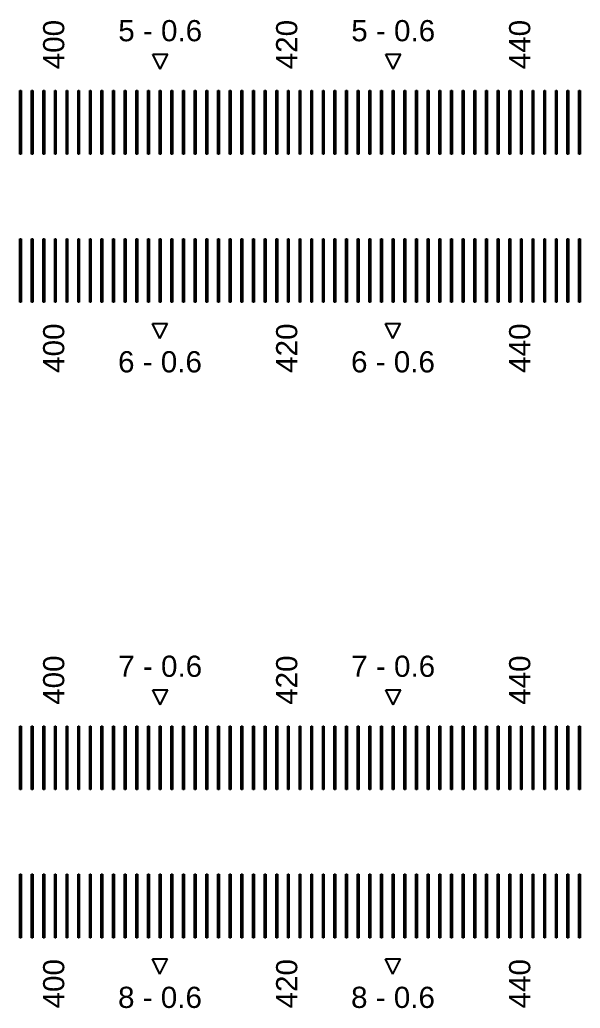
# Model space of a CAD drawing. Extents: x -24493 to 76507, y 84496 to 185496.
# Drawn here: x 29670.8 to 29935.4, y 114200.2 to 114666.7 of the extents above; entities that cross this region are included whole.
import ezdxf

# ---------------------------------------------------------------- set-up
doc = ezdxf.new("R2010")
doc.units = 13
doc.layers.add('CL - Label-1', color=120, linetype='Continuous')
doc.layers.add('CL - Label-2', color=132, linetype='Continuous')
doc.layers.add('CL - Sub-Micro', color=7, linetype='Continuous', true_color=0x47d1ff)
doc.styles.get("Standard").update_dxf_attribs({"font": 'arial.ttf'})

msp = doc.modelspace()

# ---------------------------------------------------------------- linework, layer by layer
at = {"layer": 'CL - Label-2'}
for p, q in [((29737.09, 114643.36), (29733.55, 114650.46)), ((29733.55, 114650.46), (29740.62, 114650.46)), ((29737.09, 114643.36), (29740.62, 114650.46)), ((29847.09, 114643.36), (29843.55, 114650.46)), ((29843.55, 114650.46), (29850.62, 114650.46)), ((29847.09, 114643.36), (29850.62, 114650.46)), ((29736.99, 114516.29), (29733.45, 114523.39)), ((29733.45, 114523.39), (29740.52, 114523.39)), ((29736.99, 114516.29), (29740.52, 114523.39)), ((29846.99, 114516.29), (29843.45, 114523.39)), ((29843.45, 114523.39), (29850.52, 114523.39)), ((29846.99, 114516.29), (29850.52, 114523.39)), ((29737.09, 114343.36), (29733.55, 114350.46)), ((29733.55, 114350.46), (29740.62, 114350.46)), ((29737.09, 114343.36), (29740.62, 114350.46)), ((29847.09, 114343.36), (29843.55, 114350.46)), ((29843.55, 114350.46), (29850.62, 114350.46)), ((29847.09, 114343.36), (29850.62, 114350.46)), ((29736.99, 114216.29), (29733.45, 114223.39)), ((29733.45, 114223.39), (29740.52, 114223.39)), ((29736.99, 114216.29), (29740.52, 114223.39)), ((29846.99, 114216.29), (29843.45, 114223.39)), ((29843.45, 114223.39), (29850.52, 114223.39)), ((29846.99, 114216.29), (29850.52, 114223.39))]:
    msp.add_line(p, q, dxfattribs=at)
at = {"layer": 'CL - Sub-Micro'}
for p, q in [((29670.79, 114633.36), (29671.39, 114633.36)), ((29670.79, 114603.36), (29670.79, 114633.36)), ((29671.39, 114633.36), (29671.39, 114603.36)), ((29676.29, 114633.36), (29676.89, 114633.36)), ((29676.29, 114603.36), (29676.29, 114633.36)), ((29676.89, 114633.36), (29676.89, 114603.36)), ((29681.79, 114633.36), (29682.39, 114633.36)), ((29681.79, 114603.36), (29681.79, 114633.36)), ((29682.39, 114633.36), (29682.39, 114603.36)), ((29687.29, 114633.36), (29687.89, 114633.36)), ((29687.29, 114603.36), (29687.29, 114633.36)), ((29687.89, 114633.36), (29687.89, 114603.36)), ((29692.79, 114633.36), (29693.39, 114633.36)), ((29692.79, 114603.36), (29692.79, 114633.36)), ((29693.39, 114633.36), (29693.39, 114603.36)), ((29698.29, 114633.36), (29698.89, 114633.36)), ((29698.29, 114603.36), (29698.29, 114633.36)), ((29698.89, 114633.36), (29698.89, 114603.36)), ((29703.79, 114633.36), (29704.39, 114633.36)), ((29703.79, 114603.36), (29703.79, 114633.36)), ((29704.39, 114633.36), (29704.39, 114603.36)), ((29709.29, 114633.36), (29709.89, 114633.36)), ((29709.29, 114603.36), (29709.29, 114633.36)), ((29709.89, 114633.36), (29709.89, 114603.36)), ((29714.79, 114633.36), (29715.39, 114633.36)), ((29714.79, 114603.36), (29714.79, 114633.36)), ((29715.39, 114633.36), (29715.39, 114603.36)), ((29720.29, 114633.36), (29720.89, 114633.36)), ((29720.29, 114603.36), (29720.29, 114633.36)), ((29720.89, 114633.36), (29720.89, 114603.36)), ((29725.79, 114633.36), (29726.39, 114633.36)), ((29725.79, 114603.36), (29725.79, 114633.36)), ((29726.39, 114633.36), (29726.39, 114603.36)), ((29731.29, 114633.36), (29731.89, 114633.36)), ((29731.29, 114603.36), (29731.29, 114633.36)), ((29731.89, 114633.36), (29731.89, 114603.36)), ((29736.79, 114633.36), (29737.39, 114633.36)), ((29736.79, 114603.36), (29736.79, 114633.36)), ((29737.39, 114633.36), (29737.39, 114603.36)), ((29742.29, 114633.36), (29742.89, 114633.36)), ((29742.29, 114603.36), (29742.29, 114633.36)), ((29742.89, 114633.36), (29742.89, 114603.36)), ((29747.79, 114633.36), (29748.39, 114633.36)), ((29747.79, 114603.36), (29747.79, 114633.36)), ((29748.39, 114633.36), (29748.39, 114603.36)), ((29753.29, 114633.36), (29753.89, 114633.36)), ((29753.29, 114603.36), (29753.29, 114633.36)), ((29753.89, 114633.36), (29753.89, 114603.36)), ((29758.79, 114633.36), (29759.39, 114633.36)), ((29758.79, 114603.36), (29758.79, 114633.36)), ((29759.39, 114633.36), (29759.39, 114603.36)), ((29764.29, 114633.36), (29764.89, 114633.36)), ((29764.29, 114603.36), (29764.29, 114633.36)), ((29764.89, 114633.36), (29764.89, 114603.36)), ((29769.79, 114633.36), (29770.39, 114633.36)), ((29769.79, 114603.36), (29769.79, 114633.36)), ((29770.39, 114633.36), (29770.39, 114603.36)), ((29775.29, 114633.36), (29775.89, 114633.36)), ((29775.29, 114603.36), (29775.29, 114633.36)), ((29775.89, 114633.36), (29775.89, 114603.36)), ((29780.79, 114633.36), (29781.39, 114633.36)), ((29780.79, 114603.36), (29780.79, 114633.36)), ((29781.39, 114633.36), (29781.39, 114603.36)), ((29786.29, 114633.36), (29786.89, 114633.36)), ((29786.29, 114603.36), (29786.29, 114633.36)), ((29786.89, 114633.36), (29786.89, 114603.36)), ((29791.79, 114633.36), (29792.39, 114633.36)), ((29791.79, 114603.36), (29791.79, 114633.36)), ((29792.39, 114633.36), (29792.39, 114603.36)), ((29797.29, 114633.36), (29797.89, 114633.36)), ((29797.29, 114603.36), (29797.29, 114633.36)), ((29797.89, 114633.36), (29797.89, 114603.36)), ((29802.79, 114633.36), (29803.39, 114633.36)), ((29802.79, 114603.36), (29802.79, 114633.36)), ((29803.39, 114633.36), (29803.39, 114603.36)), ((29808.29, 114633.36), (29808.89, 114633.36)), ((29808.29, 114603.36), (29808.29, 114633.36)), ((29808.89, 114633.36), (29808.89, 114603.36)), ((29813.79, 114633.36), (29814.39, 114633.36)), ((29813.79, 114603.36), (29813.79, 114633.36)), ((29814.39, 114633.36), (29814.39, 114603.36)), ((29819.29, 114633.36), (29819.89, 114633.36)), ((29819.29, 114603.36), (29819.29, 114633.36)), ((29819.89, 114633.36), (29819.89, 114603.36)), ((29824.79, 114633.36), (29825.39, 114633.36)), ((29824.79, 114603.36), (29824.79, 114633.36)), ((29825.39, 114633.36), (29825.39, 114603.36)), ((29830.29, 114633.36), (29830.89, 114633.36)), ((29830.29, 114603.36), (29830.29, 114633.36)), ((29830.89, 114633.36), (29830.89, 114603.36)), ((29835.79, 114633.36), (29836.39, 114633.36)), ((29835.79, 114603.36), (29835.79, 114633.36)), ((29836.39, 114633.36), (29836.39, 114603.36)), ((29841.29, 114633.36), (29841.89, 114633.36)), ((29841.29, 114603.36), (29841.29, 114633.36)), ((29841.89, 114633.36), (29841.89, 114603.36)), ((29846.79, 114633.36), (29847.39, 114633.36)), ((29846.79, 114603.36), (29846.79, 114633.36)), ((29847.39, 114633.36), (29847.39, 114603.36)), ((29852.29, 114633.36), (29852.89, 114633.36)), ((29852.29, 114603.36), (29852.29, 114633.36)), ((29852.89, 114633.36), (29852.89, 114603.36)), ((29857.79, 114633.36), (29858.39, 114633.36)), ((29857.79, 114603.36), (29857.79, 114633.36)), ((29858.39, 114633.36), (29858.39, 114603.36)), ((29863.29, 114633.36), (29863.89, 114633.36)), ((29863.29, 114603.36), (29863.29, 114633.36)), ((29863.89, 114633.36), (29863.89, 114603.36)), ((29868.79, 114633.36), (29869.39, 114633.36)), ((29868.79, 114603.36), (29868.79, 114633.36)), ((29869.39, 114633.36), (29869.39, 114603.36)), ((29874.29, 114633.36), (29874.89, 114633.36)), ((29874.29, 114603.36), (29874.29, 114633.36)), ((29874.89, 114633.36), (29874.89, 114603.36)), ((29879.79, 114633.36), (29880.39, 114633.36)), ((29879.79, 114603.36), (29879.79, 114633.36)), ((29880.39, 114633.36), (29880.39, 114603.36)), ((29885.29, 114633.36), (29885.89, 114633.36)), ((29885.29, 114603.36), (29885.29, 114633.36)), ((29885.89, 114633.36), (29885.89, 114603.36)), ((29890.79, 114633.36), (29891.39, 114633.36)), ((29890.79, 114603.36), (29890.79, 114633.36)), ((29891.39, 114633.36), (29891.39, 114603.36)), ((29896.29, 114633.36), (29896.89, 114633.36)), ((29896.29, 114603.36), (29896.29, 114633.36)), ((29896.89, 114633.36), (29896.89, 114603.36)), ((29901.79, 114633.36), (29902.39, 114633.36)), ((29901.79, 114603.36), (29901.79, 114633.36)), ((29902.39, 114633.36), (29902.39, 114603.36)), ((29907.29, 114633.36), (29907.89, 114633.36)), ((29907.29, 114603.36), (29907.29, 114633.36)), ((29907.89, 114633.36), (29907.89, 114603.36)), ((29912.79, 114633.36), (29913.39, 114633.36)), ((29912.79, 114603.36), (29912.79, 114633.36)), ((29913.39, 114633.36), (29913.39, 114603.36)), ((29918.29, 114633.36), (29918.89, 114633.36)), ((29918.29, 114603.36), (29918.29, 114633.36)), ((29918.89, 114633.36), (29918.89, 114603.36)), ((29923.79, 114633.36), (29924.39, 114633.36)), ((29923.79, 114603.36), (29923.79, 114633.36)), ((29924.39, 114633.36), (29924.39, 114603.36)), ((29929.29, 114633.36), (29929.89, 114633.36)), ((29929.29, 114603.36), (29929.29, 114633.36)), ((29929.89, 114633.36), (29929.89, 114603.36)), ((29934.79, 114633.36), (29935.39, 114633.36)), ((29934.79, 114603.36), (29934.79, 114633.36)), ((29935.39, 114633.36), (29935.39, 114603.36)), ((29671.39, 114603.36), (29670.79, 114603.36)), ((29676.89, 114603.36), (29676.29, 114603.36)), ((29682.39, 114603.36), (29681.79, 114603.36)), ((29687.89, 114603.36), (29687.29, 114603.36)), ((29693.39, 114603.36), (29692.79, 114603.36)), ((29698.89, 114603.36), (29698.29, 114603.36)), ((29704.39, 114603.36), (29703.79, 114603.36)), ((29709.89, 114603.36), (29709.29, 114603.36)), ((29715.39, 114603.36), (29714.79, 114603.36)), ((29720.89, 114603.36), (29720.29, 114603.36)), ((29726.39, 114603.36), (29725.79, 114603.36)), ((29731.89, 114603.36), (29731.29, 114603.36)), ((29737.39, 114603.36), (29736.79, 114603.36)), ((29742.89, 114603.36), (29742.29, 114603.36)), ((29748.39, 114603.36), (29747.79, 114603.36)), ((29753.89, 114603.36), (29753.29, 114603.36)), ((29759.39, 114603.36), (29758.79, 114603.36)), ((29764.89, 114603.36), (29764.29, 114603.36)), ((29770.39, 114603.36), (29769.79, 114603.36)), ((29775.89, 114603.36), (29775.29, 114603.36)), ((29781.39, 114603.36), (29780.79, 114603.36)), ((29786.89, 114603.36), (29786.29, 114603.36)), ((29792.39, 114603.36), (29791.79, 114603.36)), ((29797.89, 114603.36), (29797.29, 114603.36)), ((29803.39, 114603.36), (29802.79, 114603.36)), ((29808.89, 114603.36), (29808.29, 114603.36)), ((29814.39, 114603.36), (29813.79, 114603.36)), ((29819.89, 114603.36), (29819.29, 114603.36)), ((29825.39, 114603.36), (29824.79, 114603.36)), ((29830.89, 114603.36), (29830.29, 114603.36)), ((29836.39, 114603.36), (29835.79, 114603.36)), ((29841.89, 114603.36), (29841.29, 114603.36)), ((29847.39, 114603.36), (29846.79, 114603.36)), ((29852.89, 114603.36), (29852.29, 114603.36)), ((29858.39, 114603.36), (29857.79, 114603.36)), ((29863.89, 114603.36), (29863.29, 114603.36)), ((29869.39, 114603.36), (29868.79, 114603.36)), ((29874.89, 114603.36), (29874.29, 114603.36)), ((29880.39, 114603.36), (29879.79, 114603.36)), ((29885.89, 114603.36), (29885.29, 114603.36)), ((29891.39, 114603.36), (29890.79, 114603.36)), ((29896.89, 114603.36), (29896.29, 114603.36)), ((29902.39, 114603.36), (29901.79, 114603.36)), ((29907.89, 114603.36), (29907.29, 114603.36)), ((29913.39, 114603.36), (29912.79, 114603.36)), ((29918.89, 114603.36), (29918.29, 114603.36)), ((29924.39, 114603.36), (29923.79, 114603.36)), ((29929.89, 114603.36), (29929.29, 114603.36)), ((29935.39, 114603.36), (29934.79, 114603.36)), ((29670.79, 114563.36), (29671.39, 114563.36)), ((29670.79, 114533.36), (29670.79, 114563.36)), ((29671.39, 114563.36), (29671.39, 114533.36)), ((29676.29, 114563.36), (29676.89, 114563.36)), ((29676.29, 114533.36), (29676.29, 114563.36)), ((29676.89, 114563.36), (29676.89, 114533.36)), ((29681.79, 114563.36), (29682.39, 114563.36)), ((29681.79, 114533.36), (29681.79, 114563.36)), ((29682.39, 114563.36), (29682.39, 114533.36)), ((29687.29, 114563.36), (29687.89, 114563.36)), ((29687.29, 114533.36), (29687.29, 114563.36)), ((29687.89, 114563.36), (29687.89, 114533.36)), ((29692.79, 114563.36), (29693.39, 114563.36)), ((29692.79, 114533.36), (29692.79, 114563.36)), ((29693.39, 114563.36), (29693.39, 114533.36)), ((29698.29, 114563.36), (29698.89, 114563.36)), ((29698.29, 114533.36), (29698.29, 114563.36)), ((29698.89, 114563.36), (29698.89, 114533.36)), ((29703.79, 114563.36), (29704.39, 114563.36)), ((29703.79, 114533.36), (29703.79, 114563.36)), ((29704.39, 114563.36), (29704.39, 114533.36)), ((29709.29, 114563.36), (29709.89, 114563.36)), ((29709.29, 114533.36), (29709.29, 114563.36)), ((29709.89, 114563.36), (29709.89, 114533.36)), ((29714.79, 114563.36), (29715.39, 114563.36)), ((29714.79, 114533.36), (29714.79, 114563.36)), ((29715.39, 114563.36), (29715.39, 114533.36)), ((29720.29, 114563.36), (29720.89, 114563.36)), ((29720.29, 114533.36), (29720.29, 114563.36)), ((29720.89, 114563.36), (29720.89, 114533.36)), ((29725.79, 114563.36), (29726.39, 114563.36)), ((29725.79, 114533.36), (29725.79, 114563.36)), ((29726.39, 114563.36), (29726.39, 114533.36)), ((29731.29, 114563.36), (29731.89, 114563.36)), ((29731.29, 114533.36), (29731.29, 114563.36)), ((29731.89, 114563.36), (29731.89, 114533.36)), ((29736.79, 114563.36), (29737.39, 114563.36)), ((29736.79, 114533.36), (29736.79, 114563.36)), ((29737.39, 114563.36), (29737.39, 114533.36)), ((29742.29, 114563.36), (29742.89, 114563.36)), ((29742.29, 114533.36), (29742.29, 114563.36)), ((29742.89, 114563.36), (29742.89, 114533.36)), ((29747.79, 114563.36), (29748.39, 114563.36)), ((29747.79, 114533.36), (29747.79, 114563.36)), ((29748.39, 114563.36), (29748.39, 114533.36)), ((29753.29, 114563.36), (29753.89, 114563.36)), ((29753.29, 114533.36), (29753.29, 114563.36)), ((29753.89, 114563.36), (29753.89, 114533.36)), ((29758.79, 114563.36), (29759.39, 114563.36)), ((29758.79, 114533.36), (29758.79, 114563.36)), ((29759.39, 114563.36), (29759.39, 114533.36)), ((29764.29, 114563.36), (29764.89, 114563.36)), ((29764.29, 114533.36), (29764.29, 114563.36)), ((29764.89, 114563.36), (29764.89, 114533.36)), ((29769.79, 114563.36), (29770.39, 114563.36)), ((29769.79, 114533.36), (29769.79, 114563.36)), ((29770.39, 114563.36), (29770.39, 114533.36)), ((29775.29, 114563.36), (29775.89, 114563.36)), ((29775.29, 114533.36), (29775.29, 114563.36)), ((29775.89, 114563.36), (29775.89, 114533.36)), ((29780.79, 114563.36), (29781.39, 114563.36)), ((29780.79, 114533.36), (29780.79, 114563.36)), ((29781.39, 114563.36), (29781.39, 114533.36)), ((29786.29, 114563.36), (29786.89, 114563.36)), ((29786.29, 114533.36), (29786.29, 114563.36)), ((29786.89, 114563.36), (29786.89, 114533.36)), ((29791.79, 114563.36), (29792.39, 114563.36)), ((29791.79, 114533.36), (29791.79, 114563.36)), ((29792.39, 114563.36), (29792.39, 114533.36)), ((29797.29, 114563.36), (29797.89, 114563.36)), ((29797.29, 114533.36), (29797.29, 114563.36)), ((29797.89, 114563.36), (29797.89, 114533.36)), ((29802.79, 114563.36), (29803.39, 114563.36)), ((29802.79, 114533.36), (29802.79, 114563.36)), ((29803.39, 114563.36), (29803.39, 114533.36)), ((29808.29, 114563.36), (29808.89, 114563.36)), ((29808.29, 114533.36), (29808.29, 114563.36)), ((29808.89, 114563.36), (29808.89, 114533.36)), ((29813.79, 114563.36), (29814.39, 114563.36)), ((29813.79, 114533.36), (29813.79, 114563.36)), ((29814.39, 114563.36), (29814.39, 114533.36)), ((29819.29, 114563.36), (29819.89, 114563.36)), ((29819.29, 114533.36), (29819.29, 114563.36)), ((29819.89, 114563.36), (29819.89, 114533.36)), ((29824.79, 114563.36), (29825.39, 114563.36)), ((29824.79, 114533.36), (29824.79, 114563.36)), ((29825.39, 114563.36), (29825.39, 114533.36)), ((29830.29, 114563.36), (29830.89, 114563.36)), ((29830.29, 114533.36), (29830.29, 114563.36)), ((29830.89, 114563.36), (29830.89, 114533.36)), ((29835.79, 114563.36), (29836.39, 114563.36)), ((29835.79, 114533.36), (29835.79, 114563.36)), ((29836.39, 114563.36), (29836.39, 114533.36)), ((29841.29, 114563.36), (29841.89, 114563.36)), ((29841.29, 114533.36), (29841.29, 114563.36)), ((29841.89, 114563.36), (29841.89, 114533.36)), ((29846.79, 114563.36), (29847.39, 114563.36)), ((29846.79, 114533.36), (29846.79, 114563.36)), ((29847.39, 114563.36), (29847.39, 114533.36)), ((29852.29, 114563.36), (29852.89, 114563.36)), ((29852.29, 114533.36), (29852.29, 114563.36)), ((29852.89, 114563.36), (29852.89, 114533.36)), ((29857.79, 114563.36), (29858.39, 114563.36)), ((29857.79, 114533.36), (29857.79, 114563.36)), ((29858.39, 114563.36), (29858.39, 114533.36)), ((29863.29, 114563.36), (29863.89, 114563.36)), ((29863.29, 114533.36), (29863.29, 114563.36)), ((29863.89, 114563.36), (29863.89, 114533.36)), ((29868.79, 114563.36), (29869.39, 114563.36)), ((29868.79, 114533.36), (29868.79, 114563.36)), ((29869.39, 114563.36), (29869.39, 114533.36)), ((29874.29, 114563.36), (29874.89, 114563.36)), ((29874.29, 114533.36), (29874.29, 114563.36)), ((29874.89, 114563.36), (29874.89, 114533.36)), ((29879.79, 114563.36), (29880.39, 114563.36)), ((29879.79, 114533.36), (29879.79, 114563.36)), ((29880.39, 114563.36), (29880.39, 114533.36)), ((29885.29, 114563.36), (29885.89, 114563.36)), ((29885.29, 114533.36), (29885.29, 114563.36)), ((29885.89, 114563.36), (29885.89, 114533.36)), ((29890.79, 114563.36), (29891.39, 114563.36)), ((29890.79, 114533.36), (29890.79, 114563.36)), ((29891.39, 114563.36), (29891.39, 114533.36)), ((29896.29, 114563.36), (29896.89, 114563.36)), ((29896.29, 114533.36), (29896.29, 114563.36)), ((29896.89, 114563.36), (29896.89, 114533.36)), ((29901.79, 114563.36), (29902.39, 114563.36)), ((29901.79, 114533.36), (29901.79, 114563.36)), ((29902.39, 114563.36), (29902.39, 114533.36)), ((29907.29, 114563.36), (29907.89, 114563.36)), ((29907.29, 114533.36), (29907.29, 114563.36)), ((29907.89, 114563.36), (29907.89, 114533.36)), ((29912.79, 114563.36), (29913.39, 114563.36)), ((29912.79, 114533.36), (29912.79, 114563.36)), ((29913.39, 114563.36), (29913.39, 114533.36)), ((29918.29, 114563.36), (29918.89, 114563.36)), ((29918.29, 114533.36), (29918.29, 114563.36)), ((29918.89, 114563.36), (29918.89, 114533.36)), ((29923.79, 114563.36), (29924.39, 114563.36)), ((29923.79, 114533.36), (29923.79, 114563.36)), ((29924.39, 114563.36), (29924.39, 114533.36)), ((29929.29, 114563.36), (29929.89, 114563.36)), ((29929.29, 114533.36), (29929.29, 114563.36)), ((29929.89, 114563.36), (29929.89, 114533.36)), ((29934.79, 114563.36), (29935.39, 114563.36)), ((29934.79, 114533.36), (29934.79, 114563.36)), ((29935.39, 114563.36), (29935.39, 114533.36)), ((29671.39, 114533.36), (29670.79, 114533.36)), ((29676.89, 114533.36), (29676.29, 114533.36)), ((29682.39, 114533.36), (29681.79, 114533.36)), ((29687.89, 114533.36), (29687.29, 114533.36)), ((29693.39, 114533.36), (29692.79, 114533.36)), ((29698.89, 114533.36), (29698.29, 114533.36)), ((29704.39, 114533.36), (29703.79, 114533.36)), ((29709.89, 114533.36), (29709.29, 114533.36)), ((29715.39, 114533.36), (29714.79, 114533.36)), ((29720.89, 114533.36), (29720.29, 114533.36)), ((29726.39, 114533.36), (29725.79, 114533.36)), ((29731.89, 114533.36), (29731.29, 114533.36)), ((29737.39, 114533.36), (29736.79, 114533.36)), ((29742.89, 114533.36), (29742.29, 114533.36)), ((29748.39, 114533.36), (29747.79, 114533.36)), ((29753.89, 114533.36), (29753.29, 114533.36)), ((29759.39, 114533.36), (29758.79, 114533.36)), ((29764.89, 114533.36), (29764.29, 114533.36)), ((29770.39, 114533.36), (29769.79, 114533.36)), ((29775.89, 114533.36), (29775.29, 114533.36)), ((29781.39, 114533.36), (29780.79, 114533.36)), ((29786.89, 114533.36), (29786.29, 114533.36)), ((29792.39, 114533.36), (29791.79, 114533.36)), ((29797.89, 114533.36), (29797.29, 114533.36)), ((29803.39, 114533.36), (29802.79, 114533.36)), ((29808.89, 114533.36), (29808.29, 114533.36)), ((29814.39, 114533.36), (29813.79, 114533.36)), ((29819.89, 114533.36), (29819.29, 114533.36)), ((29825.39, 114533.36), (29824.79, 114533.36)), ((29830.89, 114533.36), (29830.29, 114533.36)), ((29836.39, 114533.36), (29835.79, 114533.36)), ((29841.89, 114533.36), (29841.29, 114533.36)), ((29847.39, 114533.36), (29846.79, 114533.36)), ((29852.89, 114533.36), (29852.29, 114533.36)), ((29858.39, 114533.36), (29857.79, 114533.36)), ((29863.89, 114533.36), (29863.29, 114533.36)), ((29869.39, 114533.36), (29868.79, 114533.36)), ((29874.89, 114533.36), (29874.29, 114533.36)), ((29880.39, 114533.36), (29879.79, 114533.36)), ((29885.89, 114533.36), (29885.29, 114533.36)), ((29891.39, 114533.36), (29890.79, 114533.36)), ((29896.89, 114533.36), (29896.29, 114533.36)), ((29902.39, 114533.36), (29901.79, 114533.36)), ((29907.89, 114533.36), (29907.29, 114533.36)), ((29913.39, 114533.36), (29912.79, 114533.36)), ((29918.89, 114533.36), (29918.29, 114533.36)), ((29924.39, 114533.36), (29923.79, 114533.36)), ((29929.89, 114533.36), (29929.29, 114533.36)), ((29935.39, 114533.36), (29934.79, 114533.36)), ((29670.79, 114333.36), (29671.39, 114333.36)), ((29670.79, 114303.36), (29670.79, 114333.36)), ((29671.39, 114333.36), (29671.39, 114303.36)), ((29676.29, 114333.36), (29676.89, 114333.36)), ((29676.29, 114303.36), (29676.29, 114333.36)), ((29676.89, 114333.36), (29676.89, 114303.36)), ((29681.79, 114333.36), (29682.39, 114333.36)), ((29681.79, 114303.36), (29681.79, 114333.36)), ((29682.39, 114333.36), (29682.39, 114303.36)), ((29687.29, 114333.36), (29687.89, 114333.36)), ((29687.29, 114303.36), (29687.29, 114333.36)), ((29687.89, 114333.36), (29687.89, 114303.36)), ((29692.79, 114333.36), (29693.39, 114333.36)), ((29692.79, 114303.36), (29692.79, 114333.36)), ((29693.39, 114333.36), (29693.39, 114303.36)), ((29698.29, 114333.36), (29698.89, 114333.36)), ((29698.29, 114303.36), (29698.29, 114333.36)), ((29698.89, 114333.36), (29698.89, 114303.36)), ((29703.79, 114333.36), (29704.39, 114333.36)), ((29703.79, 114303.36), (29703.79, 114333.36)), ((29704.39, 114333.36), (29704.39, 114303.36)), ((29709.29, 114333.36), (29709.89, 114333.36)), ((29709.29, 114303.36), (29709.29, 114333.36)), ((29709.89, 114333.36), (29709.89, 114303.36)), ((29714.79, 114333.36), (29715.39, 114333.36)), ((29714.79, 114303.36), (29714.79, 114333.36)), ((29715.39, 114333.36), (29715.39, 114303.36)), ((29720.29, 114333.36), (29720.89, 114333.36)), ((29720.29, 114303.36), (29720.29, 114333.36)), ((29720.89, 114333.36), (29720.89, 114303.36)), ((29725.79, 114333.36), (29726.39, 114333.36)), ((29725.79, 114303.36), (29725.79, 114333.36)), ((29726.39, 114333.36), (29726.39, 114303.36)), ((29731.29, 114333.36), (29731.89, 114333.36)), ((29731.29, 114303.36), (29731.29, 114333.36)), ((29731.89, 114333.36), (29731.89, 114303.36)), ((29736.79, 114333.36), (29737.39, 114333.36)), ((29736.79, 114303.36), (29736.79, 114333.36)), ((29737.39, 114333.36), (29737.39, 114303.36)), ((29742.29, 114333.36), (29742.89, 114333.36)), ((29742.29, 114303.36), (29742.29, 114333.36)), ((29742.89, 114333.36), (29742.89, 114303.36)), ((29747.79, 114333.36), (29748.39, 114333.36)), ((29747.79, 114303.36), (29747.79, 114333.36)), ((29748.39, 114333.36), (29748.39, 114303.36)), ((29753.29, 114333.36), (29753.89, 114333.36)), ((29753.29, 114303.36), (29753.29, 114333.36)), ((29753.89, 114333.36), (29753.89, 114303.36)), ((29758.79, 114333.36), (29759.39, 114333.36)), ((29758.79, 114303.36), (29758.79, 114333.36)), ((29759.39, 114333.36), (29759.39, 114303.36)), ((29764.29, 114333.36), (29764.89, 114333.36)), ((29764.29, 114303.36), (29764.29, 114333.36)), ((29764.89, 114333.36), (29764.89, 114303.36)), ((29769.79, 114333.36), (29770.39, 114333.36)), ((29769.79, 114303.36), (29769.79, 114333.36)), ((29770.39, 114333.36), (29770.39, 114303.36)), ((29775.29, 114333.36), (29775.89, 114333.36)), ((29775.29, 114303.36), (29775.29, 114333.36)), ((29775.89, 114333.36), (29775.89, 114303.36)), ((29780.79, 114333.36), (29781.39, 114333.36)), ((29780.79, 114303.36), (29780.79, 114333.36)), ((29781.39, 114333.36), (29781.39, 114303.36)), ((29786.29, 114333.36), (29786.89, 114333.36)), ((29786.29, 114303.36), (29786.29, 114333.36)), ((29786.89, 114333.36), (29786.89, 114303.36)), ((29791.79, 114333.36), (29792.39, 114333.36)), ((29791.79, 114303.36), (29791.79, 114333.36)), ((29792.39, 114333.36), (29792.39, 114303.36)), ((29797.29, 114333.36), (29797.89, 114333.36)), ((29797.29, 114303.36), (29797.29, 114333.36)), ((29797.89, 114333.36), (29797.89, 114303.36)), ((29802.79, 114333.36), (29803.39, 114333.36)), ((29802.79, 114303.36), (29802.79, 114333.36)), ((29803.39, 114333.36), (29803.39, 114303.36)), ((29808.29, 114333.36), (29808.89, 114333.36)), ((29808.29, 114303.36), (29808.29, 114333.36)), ((29808.89, 114333.36), (29808.89, 114303.36)), ((29813.79, 114333.36), (29814.39, 114333.36)), ((29813.79, 114303.36), (29813.79, 114333.36)), ((29814.39, 114333.36), (29814.39, 114303.36)), ((29819.29, 114333.36), (29819.89, 114333.36)), ((29819.29, 114303.36), (29819.29, 114333.36)), ((29819.89, 114333.36), (29819.89, 114303.36)), ((29824.79, 114333.36), (29825.39, 114333.36)), ((29824.79, 114303.36), (29824.79, 114333.36)), ((29825.39, 114333.36), (29825.39, 114303.36)), ((29830.29, 114333.36), (29830.89, 114333.36)), ((29830.29, 114303.36), (29830.29, 114333.36)), ((29830.89, 114333.36), (29830.89, 114303.36)), ((29835.79, 114333.36), (29836.39, 114333.36)), ((29835.79, 114303.36), (29835.79, 114333.36)), ((29836.39, 114333.36), (29836.39, 114303.36)), ((29841.29, 114333.36), (29841.89, 114333.36)), ((29841.29, 114303.36), (29841.29, 114333.36)), ((29841.89, 114333.36), (29841.89, 114303.36)), ((29846.79, 114333.36), (29847.39, 114333.36)), ((29846.79, 114303.36), (29846.79, 114333.36)), ((29847.39, 114333.36), (29847.39, 114303.36)), ((29852.29, 114333.36), (29852.89, 114333.36)), ((29852.29, 114303.36), (29852.29, 114333.36)), ((29852.89, 114333.36), (29852.89, 114303.36)), ((29857.79, 114333.36), (29858.39, 114333.36)), ((29857.79, 114303.36), (29857.79, 114333.36)), ((29858.39, 114333.36), (29858.39, 114303.36)), ((29863.29, 114333.36), (29863.89, 114333.36)), ((29863.29, 114303.36), (29863.29, 114333.36)), ((29863.89, 114333.36), (29863.89, 114303.36)), ((29868.79, 114333.36), (29869.39, 114333.36)), ((29868.79, 114303.36), (29868.79, 114333.36)), ((29869.39, 114333.36), (29869.39, 114303.36)), ((29874.29, 114333.36), (29874.89, 114333.36)), ((29874.29, 114303.36), (29874.29, 114333.36)), ((29874.89, 114333.36), (29874.89, 114303.36)), ((29879.79, 114333.36), (29880.39, 114333.36)), ((29879.79, 114303.36), (29879.79, 114333.36)), ((29880.39, 114333.36), (29880.39, 114303.36)), ((29885.29, 114333.36), (29885.89, 114333.36)), ((29885.29, 114303.36), (29885.29, 114333.36)), ((29885.89, 114333.36), (29885.89, 114303.36)), ((29890.79, 114333.36), (29891.39, 114333.36)), ((29890.79, 114303.36), (29890.79, 114333.36)), ((29891.39, 114333.36), (29891.39, 114303.36)), ((29896.29, 114333.36), (29896.89, 114333.36)), ((29896.29, 114303.36), (29896.29, 114333.36)), ((29896.89, 114333.36), (29896.89, 114303.36)), ((29901.79, 114333.36), (29902.39, 114333.36)), ((29901.79, 114303.36), (29901.79, 114333.36)), ((29902.39, 114333.36), (29902.39, 114303.36)), ((29907.29, 114333.36), (29907.89, 114333.36)), ((29907.29, 114303.36), (29907.29, 114333.36)), ((29907.89, 114333.36), (29907.89, 114303.36)), ((29912.79, 114333.36), (29913.39, 114333.36)), ((29912.79, 114303.36), (29912.79, 114333.36)), ((29913.39, 114333.36), (29913.39, 114303.36)), ((29918.29, 114333.36), (29918.89, 114333.36)), ((29918.29, 114303.36), (29918.29, 114333.36)), ((29918.89, 114333.36), (29918.89, 114303.36)), ((29923.79, 114333.36), (29924.39, 114333.36)), ((29923.79, 114303.36), (29923.79, 114333.36)), ((29924.39, 114333.36), (29924.39, 114303.36)), ((29929.29, 114333.36), (29929.89, 114333.36)), ((29929.29, 114303.36), (29929.29, 114333.36)), ((29929.89, 114333.36), (29929.89, 114303.36)), ((29934.79, 114333.36), (29935.39, 114333.36)), ((29934.79, 114303.36), (29934.79, 114333.36)), ((29935.39, 114333.36), (29935.39, 114303.36)), ((29671.39, 114303.36), (29670.79, 114303.36)), ((29676.89, 114303.36), (29676.29, 114303.36)), ((29682.39, 114303.36), (29681.79, 114303.36)), ((29687.89, 114303.36), (29687.29, 114303.36)), ((29693.39, 114303.36), (29692.79, 114303.36)), ((29698.89, 114303.36), (29698.29, 114303.36)), ((29704.39, 114303.36), (29703.79, 114303.36)), ((29709.89, 114303.36), (29709.29, 114303.36)), ((29715.39, 114303.36), (29714.79, 114303.36)), ((29720.89, 114303.36), (29720.29, 114303.36)), ((29726.39, 114303.36), (29725.79, 114303.36)), ((29731.89, 114303.36), (29731.29, 114303.36)), ((29737.39, 114303.36), (29736.79, 114303.36)), ((29742.89, 114303.36), (29742.29, 114303.36)), ((29748.39, 114303.36), (29747.79, 114303.36)), ((29753.89, 114303.36), (29753.29, 114303.36)), ((29759.39, 114303.36), (29758.79, 114303.36)), ((29764.89, 114303.36), (29764.29, 114303.36)), ((29770.39, 114303.36), (29769.79, 114303.36)), ((29775.89, 114303.36), (29775.29, 114303.36)), ((29781.39, 114303.36), (29780.79, 114303.36)), ((29786.89, 114303.36), (29786.29, 114303.36)), ((29792.39, 114303.36), (29791.79, 114303.36)), ((29797.89, 114303.36), (29797.29, 114303.36)), ((29803.39, 114303.36), (29802.79, 114303.36)), ((29808.89, 114303.36), (29808.29, 114303.36)), ((29814.39, 114303.36), (29813.79, 114303.36)), ((29819.89, 114303.36), (29819.29, 114303.36)), ((29825.39, 114303.36), (29824.79, 114303.36)), ((29830.89, 114303.36), (29830.29, 114303.36)), ((29836.39, 114303.36), (29835.79, 114303.36)), ((29841.89, 114303.36), (29841.29, 114303.36)), ((29847.39, 114303.36), (29846.79, 114303.36)), ((29852.89, 114303.36), (29852.29, 114303.36)), ((29858.39, 114303.36), (29857.79, 114303.36)), ((29863.89, 114303.36), (29863.29, 114303.36)), ((29869.39, 114303.36), (29868.79, 114303.36)), ((29874.89, 114303.36), (29874.29, 114303.36)), ((29880.39, 114303.36), (29879.79, 114303.36)), ((29885.89, 114303.36), (29885.29, 114303.36)), ((29891.39, 114303.36), (29890.79, 114303.36)), ((29896.89, 114303.36), (29896.29, 114303.36)), ((29902.39, 114303.36), (29901.79, 114303.36)), ((29907.89, 114303.36), (29907.29, 114303.36)), ((29913.39, 114303.36), (29912.79, 114303.36)), ((29918.89, 114303.36), (29918.29, 114303.36)), ((29924.39, 114303.36), (29923.79, 114303.36)), ((29929.89, 114303.36), (29929.29, 114303.36)), ((29935.39, 114303.36), (29934.79, 114303.36)), ((29670.79, 114263.36), (29671.39, 114263.36)), ((29670.79, 114233.36), (29670.79, 114263.36)), ((29671.39, 114263.36), (29671.39, 114233.36)), ((29676.29, 114263.36), (29676.89, 114263.36)), ((29676.29, 114233.36), (29676.29, 114263.36)), ((29676.89, 114263.36), (29676.89, 114233.36)), ((29681.79, 114263.36), (29682.39, 114263.36)), ((29681.79, 114233.36), (29681.79, 114263.36)), ((29682.39, 114263.36), (29682.39, 114233.36)), ((29687.29, 114263.36), (29687.89, 114263.36)), ((29687.29, 114233.36), (29687.29, 114263.36)), ((29687.89, 114263.36), (29687.89, 114233.36)), ((29692.79, 114263.36), (29693.39, 114263.36)), ((29692.79, 114233.36), (29692.79, 114263.36)), ((29693.39, 114263.36), (29693.39, 114233.36)), ((29698.29, 114263.36), (29698.89, 114263.36)), ((29698.29, 114233.36), (29698.29, 114263.36)), ((29698.89, 114263.36), (29698.89, 114233.36)), ((29703.79, 114263.36), (29704.39, 114263.36)), ((29703.79, 114233.36), (29703.79, 114263.36)), ((29704.39, 114263.36), (29704.39, 114233.36)), ((29709.29, 114263.36), (29709.89, 114263.36)), ((29709.29, 114233.36), (29709.29, 114263.36)), ((29709.89, 114263.36), (29709.89, 114233.36)), ((29714.79, 114263.36), (29715.39, 114263.36)), ((29714.79, 114233.36), (29714.79, 114263.36)), ((29715.39, 114263.36), (29715.39, 114233.36)), ((29720.29, 114263.36), (29720.89, 114263.36)), ((29720.29, 114233.36), (29720.29, 114263.36)), ((29720.89, 114263.36), (29720.89, 114233.36)), ((29725.79, 114263.36), (29726.39, 114263.36)), ((29725.79, 114233.36), (29725.79, 114263.36)), ((29726.39, 114263.36), (29726.39, 114233.36)), ((29731.29, 114263.36), (29731.89, 114263.36)), ((29731.29, 114233.36), (29731.29, 114263.36)), ((29731.89, 114263.36), (29731.89, 114233.36)), ((29736.79, 114263.36), (29737.39, 114263.36)), ((29736.79, 114233.36), (29736.79, 114263.36)), ((29737.39, 114263.36), (29737.39, 114233.36)), ((29742.29, 114263.36), (29742.89, 114263.36)), ((29742.29, 114233.36), (29742.29, 114263.36)), ((29742.89, 114263.36), (29742.89, 114233.36)), ((29747.79, 114263.36), (29748.39, 114263.36)), ((29747.79, 114233.36), (29747.79, 114263.36)), ((29748.39, 114263.36), (29748.39, 114233.36)), ((29753.29, 114263.36), (29753.89, 114263.36)), ((29753.29, 114233.36), (29753.29, 114263.36)), ((29753.89, 114263.36), (29753.89, 114233.36)), ((29758.79, 114263.36), (29759.39, 114263.36)), ((29758.79, 114233.36), (29758.79, 114263.36)), ((29759.39, 114263.36), (29759.39, 114233.36)), ((29764.29, 114263.36), (29764.89, 114263.36)), ((29764.29, 114233.36), (29764.29, 114263.36)), ((29764.89, 114263.36), (29764.89, 114233.36)), ((29769.79, 114263.36), (29770.39, 114263.36)), ((29769.79, 114233.36), (29769.79, 114263.36)), ((29770.39, 114263.36), (29770.39, 114233.36)), ((29775.29, 114263.36), (29775.89, 114263.36)), ((29775.29, 114233.36), (29775.29, 114263.36)), ((29775.89, 114263.36), (29775.89, 114233.36)), ((29780.79, 114263.36), (29781.39, 114263.36)), ((29780.79, 114233.36), (29780.79, 114263.36)), ((29781.39, 114263.36), (29781.39, 114233.36)), ((29786.29, 114263.36), (29786.89, 114263.36)), ((29786.29, 114233.36), (29786.29, 114263.36)), ((29786.89, 114263.36), (29786.89, 114233.36)), ((29791.79, 114263.36), (29792.39, 114263.36)), ((29791.79, 114233.36), (29791.79, 114263.36)), ((29792.39, 114263.36), (29792.39, 114233.36)), ((29797.29, 114263.36), (29797.89, 114263.36)), ((29797.29, 114233.36), (29797.29, 114263.36)), ((29797.89, 114263.36), (29797.89, 114233.36)), ((29802.79, 114263.36), (29803.39, 114263.36)), ((29802.79, 114233.36), (29802.79, 114263.36)), ((29803.39, 114263.36), (29803.39, 114233.36)), ((29808.29, 114263.36), (29808.89, 114263.36)), ((29808.29, 114233.36), (29808.29, 114263.36)), ((29808.89, 114263.36), (29808.89, 114233.36)), ((29813.79, 114263.36), (29814.39, 114263.36)), ((29813.79, 114233.36), (29813.79, 114263.36)), ((29814.39, 114263.36), (29814.39, 114233.36)), ((29819.29, 114263.36), (29819.89, 114263.36)), ((29819.29, 114233.36), (29819.29, 114263.36)), ((29819.89, 114263.36), (29819.89, 114233.36)), ((29824.79, 114263.36), (29825.39, 114263.36)), ((29824.79, 114233.36), (29824.79, 114263.36)), ((29825.39, 114263.36), (29825.39, 114233.36)), ((29830.29, 114263.36), (29830.89, 114263.36)), ((29830.29, 114233.36), (29830.29, 114263.36)), ((29830.89, 114263.36), (29830.89, 114233.36)), ((29835.79, 114263.36), (29836.39, 114263.36)), ((29835.79, 114233.36), (29835.79, 114263.36)), ((29836.39, 114263.36), (29836.39, 114233.36)), ((29841.29, 114263.36), (29841.89, 114263.36)), ((29841.29, 114233.36), (29841.29, 114263.36)), ((29841.89, 114263.36), (29841.89, 114233.36)), ((29846.79, 114263.36), (29847.39, 114263.36)), ((29846.79, 114233.36), (29846.79, 114263.36)), ((29847.39, 114263.36), (29847.39, 114233.36)), ((29852.29, 114263.36), (29852.89, 114263.36)), ((29852.29, 114233.36), (29852.29, 114263.36)), ((29852.89, 114263.36), (29852.89, 114233.36)), ((29857.79, 114263.36), (29858.39, 114263.36)), ((29857.79, 114233.36), (29857.79, 114263.36)), ((29858.39, 114263.36), (29858.39, 114233.36)), ((29863.29, 114263.36), (29863.89, 114263.36)), ((29863.29, 114233.36), (29863.29, 114263.36)), ((29863.89, 114263.36), (29863.89, 114233.36)), ((29868.79, 114263.36), (29869.39, 114263.36)), ((29868.79, 114233.36), (29868.79, 114263.36)), ((29869.39, 114263.36), (29869.39, 114233.36)), ((29874.29, 114263.36), (29874.89, 114263.36)), ((29874.29, 114233.36), (29874.29, 114263.36)), ((29874.89, 114263.36), (29874.89, 114233.36)), ((29879.79, 114263.36), (29880.39, 114263.36)), ((29879.79, 114233.36), (29879.79, 114263.36)), ((29880.39, 114263.36), (29880.39, 114233.36)), ((29885.29, 114263.36), (29885.89, 114263.36)), ((29885.29, 114233.36), (29885.29, 114263.36)), ((29885.89, 114263.36), (29885.89, 114233.36)), ((29890.79, 114263.36), (29891.39, 114263.36)), ((29890.79, 114233.36), (29890.79, 114263.36)), ((29891.39, 114263.36), (29891.39, 114233.36)), ((29896.29, 114263.36), (29896.89, 114263.36)), ((29896.29, 114233.36), (29896.29, 114263.36)), ((29896.89, 114263.36), (29896.89, 114233.36)), ((29901.79, 114263.36), (29902.39, 114263.36)), ((29901.79, 114233.36), (29901.79, 114263.36)), ((29902.39, 114263.36), (29902.39, 114233.36)), ((29907.29, 114263.36), (29907.89, 114263.36)), ((29907.29, 114233.36), (29907.29, 114263.36)), ((29907.89, 114263.36), (29907.89, 114233.36)), ((29912.79, 114263.36), (29913.39, 114263.36)), ((29912.79, 114233.36), (29912.79, 114263.36)), ((29913.39, 114263.36), (29913.39, 114233.36)), ((29918.29, 114263.36), (29918.89, 114263.36)), ((29918.29, 114233.36), (29918.29, 114263.36)), ((29918.89, 114263.36), (29918.89, 114233.36)), ((29923.79, 114263.36), (29924.39, 114263.36)), ((29923.79, 114233.36), (29923.79, 114263.36)), ((29924.39, 114263.36), (29924.39, 114233.36)), ((29929.29, 114263.36), (29929.89, 114263.36)), ((29929.29, 114233.36), (29929.29, 114263.36)), ((29929.89, 114263.36), (29929.89, 114233.36)), ((29934.79, 114263.36), (29935.39, 114263.36)), ((29934.79, 114233.36), (29934.79, 114263.36)), ((29935.39, 114263.36), (29935.39, 114233.36)), ((29671.39, 114233.36), (29670.79, 114233.36)), ((29676.89, 114233.36), (29676.29, 114233.36)), ((29682.39, 114233.36), (29681.79, 114233.36)), ((29687.89, 114233.36), (29687.29, 114233.36)), ((29693.39, 114233.36), (29692.79, 114233.36)), ((29698.89, 114233.36), (29698.29, 114233.36)), ((29704.39, 114233.36), (29703.79, 114233.36)), ((29709.89, 114233.36), (29709.29, 114233.36)), ((29715.39, 114233.36), (29714.79, 114233.36)), ((29720.89, 114233.36), (29720.29, 114233.36)), ((29726.39, 114233.36), (29725.79, 114233.36)), ((29731.89, 114233.36), (29731.29, 114233.36)), ((29737.39, 114233.36), (29736.79, 114233.36)), ((29742.89, 114233.36), (29742.29, 114233.36)), ((29748.39, 114233.36), (29747.79, 114233.36)), ((29753.89, 114233.36), (29753.29, 114233.36)), ((29759.39, 114233.36), (29758.79, 114233.36)), ((29764.89, 114233.36), (29764.29, 114233.36)), ((29770.39, 114233.36), (29769.79, 114233.36)), ((29775.89, 114233.36), (29775.29, 114233.36)), ((29781.39, 114233.36), (29780.79, 114233.36)), ((29786.89, 114233.36), (29786.29, 114233.36)), ((29792.39, 114233.36), (29791.79, 114233.36)), ((29797.89, 114233.36), (29797.29, 114233.36)), ((29803.39, 114233.36), (29802.79, 114233.36)), ((29808.89, 114233.36), (29808.29, 114233.36)), ((29814.39, 114233.36), (29813.79, 114233.36)), ((29819.89, 114233.36), (29819.29, 114233.36)), ((29825.39, 114233.36), (29824.79, 114233.36)), ((29830.89, 114233.36), (29830.29, 114233.36)), ((29836.39, 114233.36), (29835.79, 114233.36)), ((29841.89, 114233.36), (29841.29, 114233.36)), ((29847.39, 114233.36), (29846.79, 114233.36)), ((29852.89, 114233.36), (29852.29, 114233.36)), ((29858.39, 114233.36), (29857.79, 114233.36)), ((29863.89, 114233.36), (29863.29, 114233.36)), ((29869.39, 114233.36), (29868.79, 114233.36)), ((29874.89, 114233.36), (29874.29, 114233.36)), ((29880.39, 114233.36), (29879.79, 114233.36)), ((29885.89, 114233.36), (29885.29, 114233.36)), ((29891.39, 114233.36), (29890.79, 114233.36)), ((29896.89, 114233.36), (29896.29, 114233.36)), ((29902.39, 114233.36), (29901.79, 114233.36)), ((29907.89, 114233.36), (29907.29, 114233.36)), ((29913.39, 114233.36), (29912.79, 114233.36)), ((29918.89, 114233.36), (29918.29, 114233.36)), ((29924.39, 114233.36), (29923.79, 114233.36)), ((29929.89, 114233.36), (29929.29, 114233.36)), ((29935.39, 114233.36), (29934.79, 114233.36))]:
    msp.add_line(p, q, dxfattribs=at)

# ---------------------------------------------------------------- texts
at = {"layer": 'CL - Label-1', "char_height": 10, "rotation": 90}
for s, insert, attachment_point in [('400', (29681.79, 114643.36), 1), ('420', (29791.79, 114643.36), 1), ('440', (29901.79, 114643.36), 1), ('400', (29681.79, 114523.36), 3), ('420', (29791.79, 114523.36), 3), ('440', (29901.79, 114523.36), 3), ('400', (29681.79, 114343.36), 1), ('420', (29791.79, 114343.36), 1), ('440', (29901.79, 114343.36), 1), ('400', (29681.79, 114223.36), 3), ('420', (29791.79, 114223.36), 3), ('440', (29901.79, 114223.36), 3)]:
    msp.add_mtext_dynamic_manual_height_columns(s, width=21.565, gutter_width=12.5, heights=[8.55], dxfattribs=dict(at, insert=insert, attachment_point=attachment_point))
at = {"layer": 'CL - Label-2', "char_height": 10}
for s, insert, attachment_point in [('5 - 0.6', (29737.09, 114656.44), 8), ('5 - 0.6', (29847.09, 114656.44), 8), ('6 - 0.6', (29736.99, 114510.29), 2), ('6 - 0.6', (29846.99, 114510.29), 2), ('7 - 0.6', (29737.09, 114356.44), 8), ('7 - 0.6', (29847.09, 114356.44), 8), ('8 - 0.6', (29736.99, 114210.29), 2), ('8 - 0.6', (29846.99, 114210.29), 2)]:
    msp.add_mtext_dynamic_manual_height_columns(s, width=52.3045, gutter_width=12.5, heights=[18.11], dxfattribs=dict(at, insert=insert, attachment_point=attachment_point))

doc.saveas('drawing.dxf')
